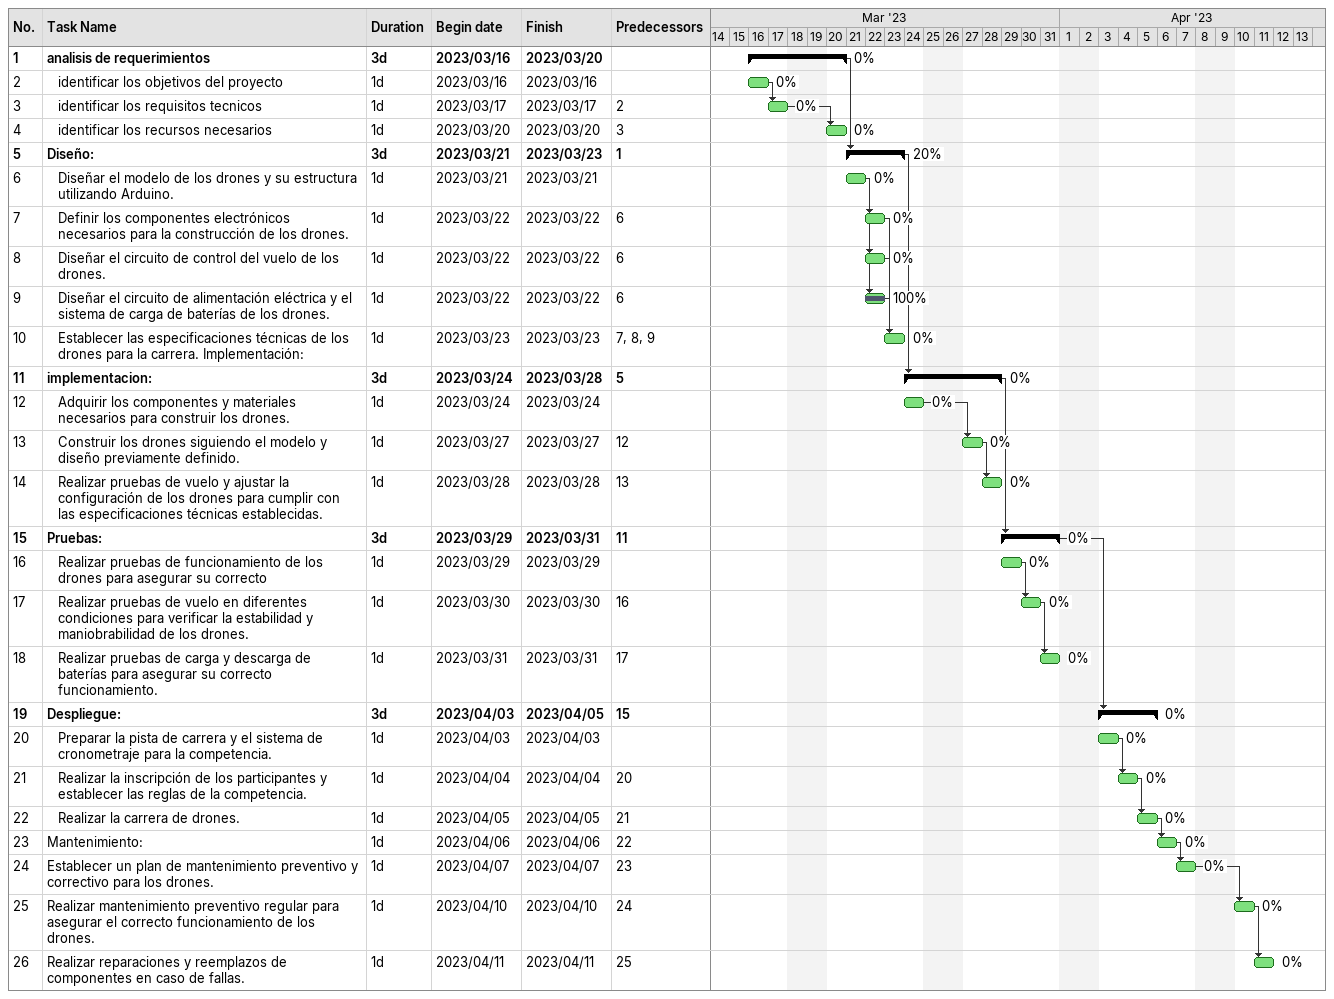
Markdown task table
| ID | Level | Task | Duration | Start | Finish | Predecessors | % complete |
|---|---|---|---|---|---|---|---|
| 1 | 1 | **analisis de requerimientos** | 3d | 2023-03-16 | 2023-03-20 |  | 0 |
| 2 | 2 | identificar los objetivos del proyecto | 1d | 2023-03-16 | 2023-03-16 |  | 0 |
| 3 | 2 | identificar los requisitos tecnicos | 1d | 2023-03-17 | 2023-03-17 | 2 | 0 |
| 4 | 2 | identificar los recursos necesarios | 1d | 2023-03-20 | 2023-03-20 | 3 | 0 |
| 5 | 1 | **Diseño:** | 3d | 2023-03-21 | 2023-03-23 | 1 | 20 |
| 6 | 2 | Diseñar el modelo de los drones y su estructura utilizando Arduino. | 1d | 2023-03-21 | 2023-03-21 |  | 0 |
| 7 | 2 | Definir los componentes electrónicos necesarios para la construcción de los drones. | 1d | 2023-03-22 | 2023-03-22 | 6 | 0 |
| 8 | 2 | Diseñar el circuito de control del vuelo de los drones. | 1d | 2023-03-22 | 2023-03-22 | 6 | 0 |
| 9 | 2 | Diseñar el circuito de alimentación eléctrica y el sistema de carga de baterías de los drones. | 1d | 2023-03-22 | 2023-03-22 | 6 | 100 |
| 10 | 2 | Establecer las especificaciones técnicas de los drones para la carrera. Implementación: | 1d | 2023-03-23 | 2023-03-23 | 7, 8, 9 | 0 |
| 11 | 1 | **implementacion:** | 3d | 2023-03-24 | 2023-03-28 | 5 | 0 |
| 12 | 2 | Adquirir los componentes y materiales necesarios para construir los drones. | 1d | 2023-03-24 | 2023-03-24 |  | 0 |
| 13 | 2 | Construir los drones siguiendo el modelo y diseño previamente definido. | 1d | 2023-03-27 | 2023-03-27 | 12 | 0 |
| 14 | 2 | Realizar pruebas de vuelo y ajustar la configuración de los drones para cumplir con las especificaciones técnicas establecidas. | 1d | 2023-03-28 | 2023-03-28 | 13 | 0 |
| 15 | 1 | **Pruebas:** | 3d | 2023-03-29 | 2023-03-31 | 11 | 0 |
| 16 | 2 | Realizar pruebas de funcionamiento de los drones para asegurar su correcto | 1d | 2023-03-29 | 2023-03-29 |  | 0 |
| 17 | 2 | Realizar pruebas de vuelo en diferentes condiciones para verificar la estabilidad y maniobrabilidad de los drones. | 1d | 2023-03-30 | 2023-03-30 | 16 | 0 |
| 18 | 2 | Realizar pruebas de carga y descarga de baterías para asegurar su correcto funcionamiento. | 1d | 2023-03-31 | 2023-03-31 | 17 | 0 |
| 19 | 1 | **Despliegue:** | 3d | 2023-04-03 | 2023-04-05 | 15 | 0 |
| 20 | 2 | Preparar la pista de carrera y el sistema de cronometraje para la competencia. | 1d | 2023-04-03 | 2023-04-03 |  | 0 |
| 21 | 2 | Realizar la inscripción de los participantes y establecer las reglas de la competencia. | 1d | 2023-04-04 | 2023-04-04 | 20 | 0 |
| 22 | 2 | Realizar la carrera de drones. | 1d | 2023-04-05 | 2023-04-05 | 21 | 0 |
| 23 | 1 | Mantenimiento: | 1d | 2023-04-06 | 2023-04-06 | 22 | 0 |
| 24 | 1 | Establecer un plan de mantenimiento preventivo y correctivo para los drones. | 1d | 2023-04-07 | 2023-04-07 | 23 | 0 |
| 25 | 1 | Realizar mantenimiento preventivo regular para asegurar el correcto funcionamiento de los drones. | 1d | 2023-04-10 | 2023-04-10 | 24 | 0 |
| 26 | 1 | Realizar reparaciones y reemplazos de componentes en caso de fallas. | 1d | 2023-04-11 | 2023-04-11 | 25 | 0 |
